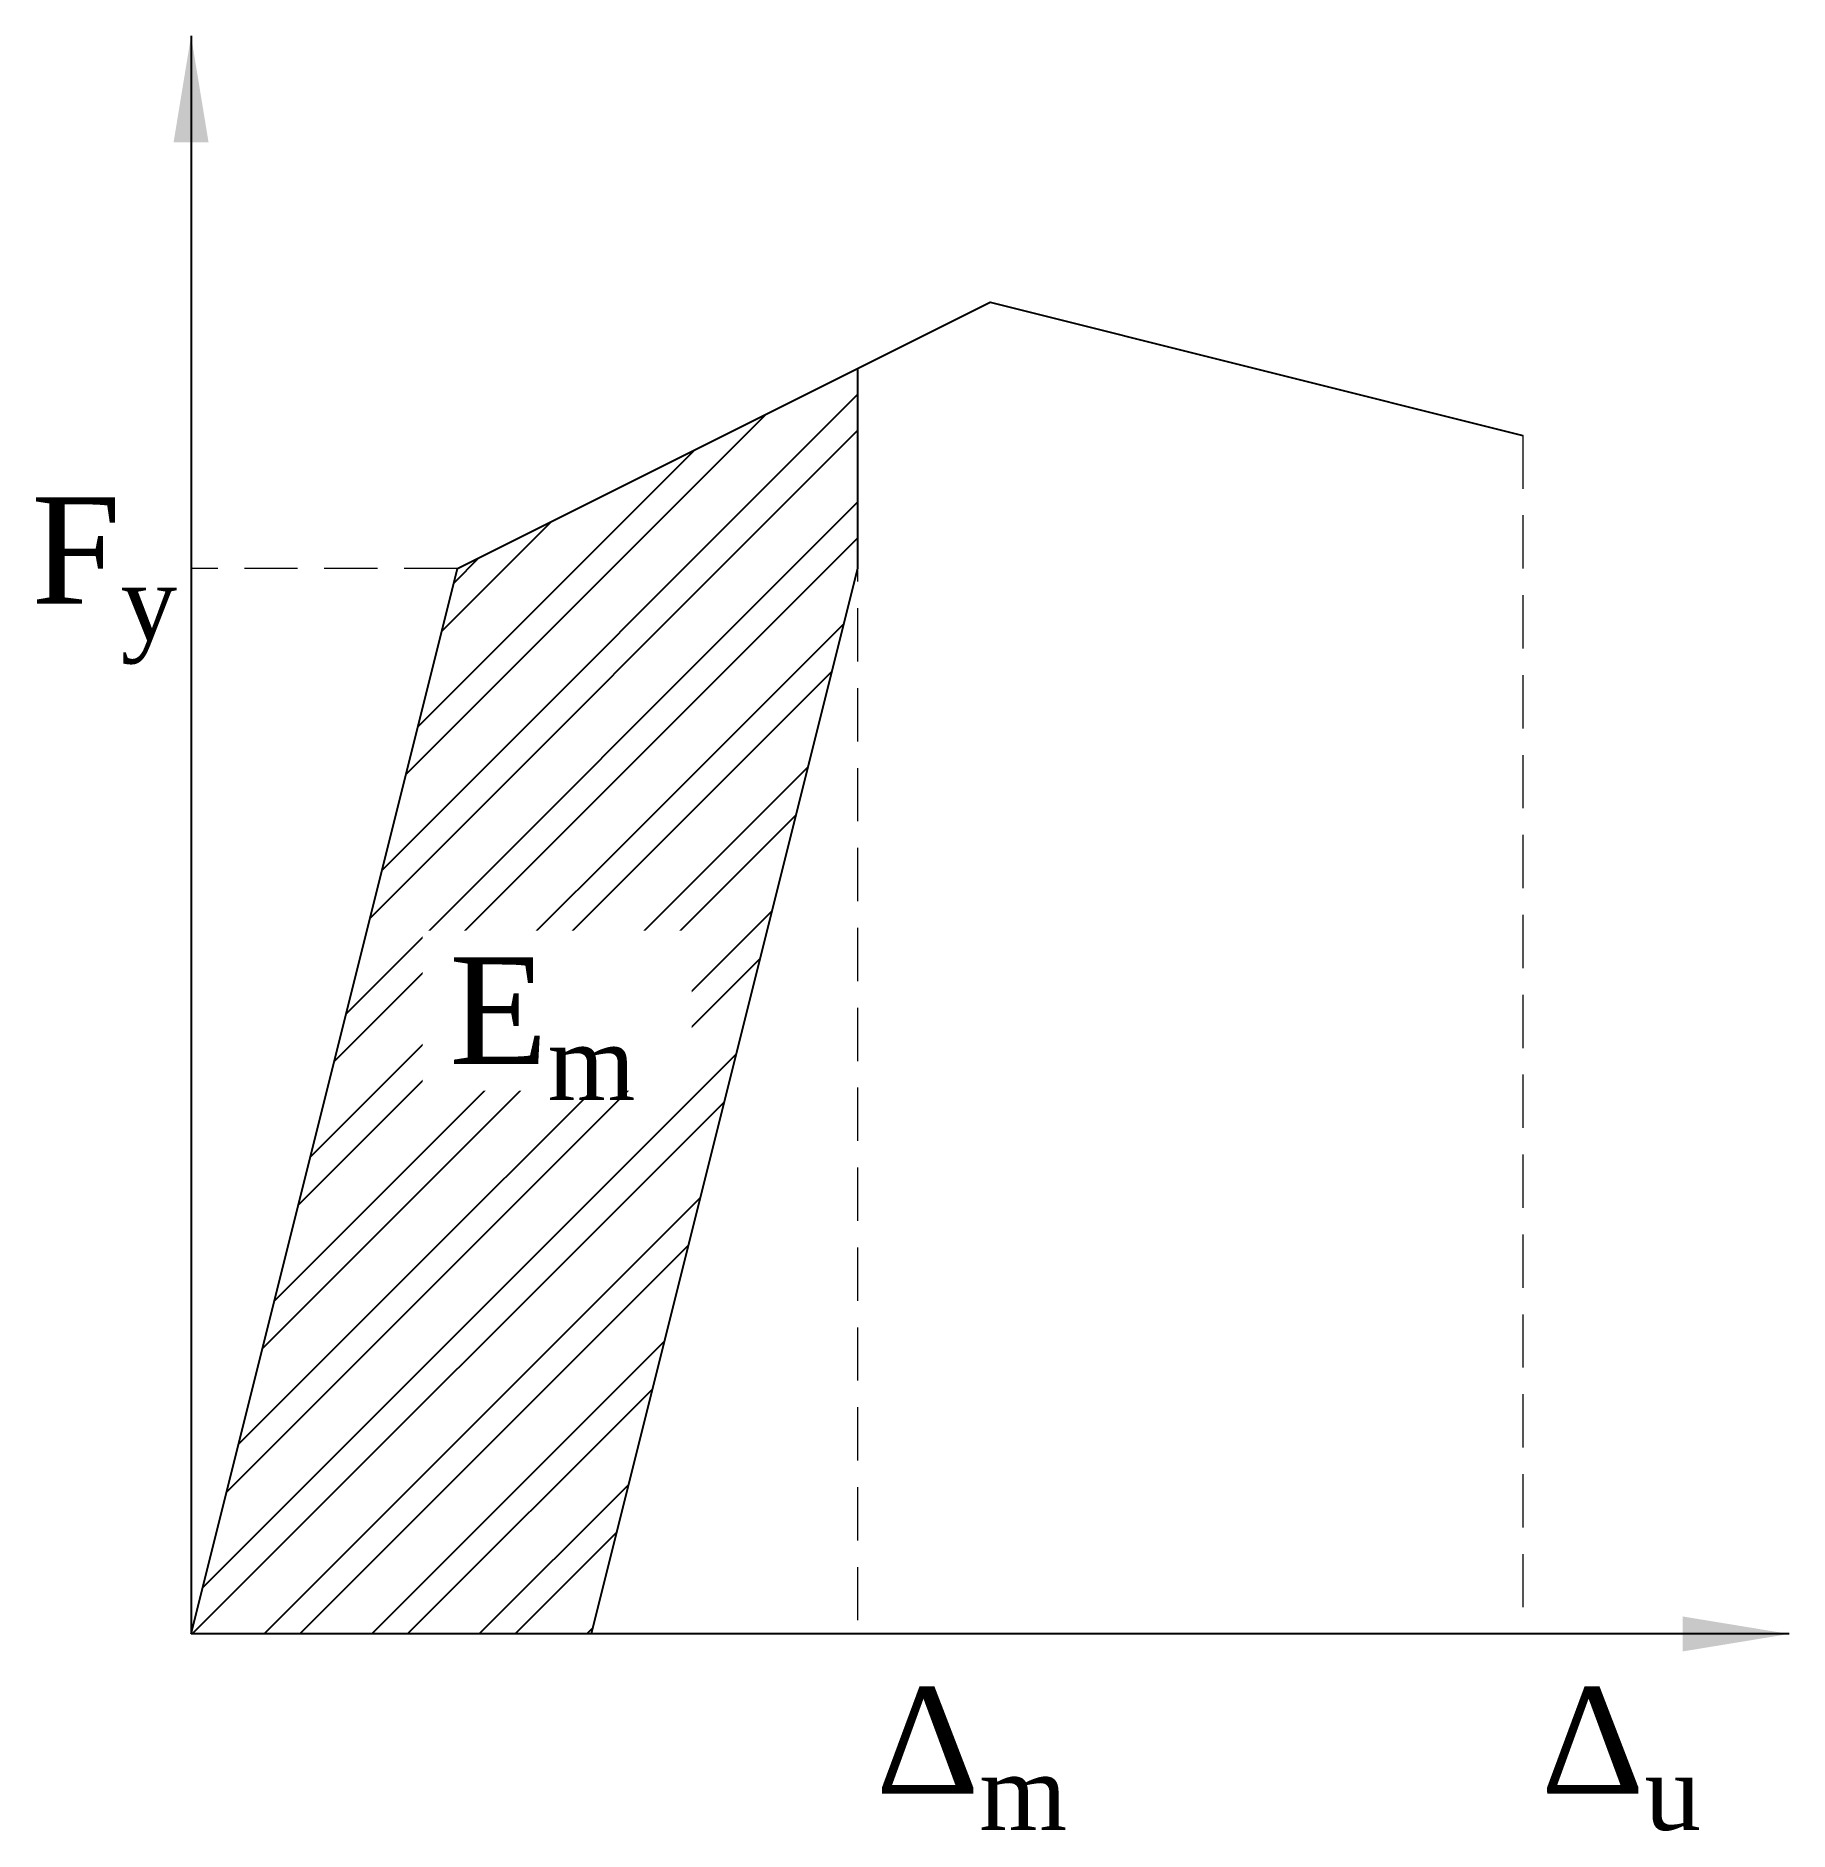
# Model space of a CAD drawing. Header units: metres. Extents: x -146 to 1500, y -185 to 1500.
import ezdxf

# ---------------------------------------------------------------- set-up
doc = ezdxf.new("R2010")
doc.units = ezdxf.units.M
doc.linetypes.add('DASHED', pattern=[0.75, 0.5, -0.25])
doc.styles.get("Standard").update_dxf_attribs({"font": 'simplex.shx'})
doc.styles.add('Times New Roman', font='times.ttf')
doc.dimstyles.get("Standard").update_dxf_attribs({"dimtxt": 0.18, "dimasz": 0.18, "dimexe": 0.18, "dimexo": 0.0625, "dimgap": 0.09, "dimtad": 0, "dimtih": 1, "dimtoh": 1, "dimdec": 4, "dimzin": 0, "dimdsep": 46, "dimtxsty": 'Standard', "dimcen": 0.09, "dimadec": 0, "dimazin": 0, "dimtfac": 1, "dimtdec": 4, "dimtofl": 0, "dimtmove": 0, "dimatfit": 3, "dimfxl": 1, "dimtolj": 1, "dimtzin": 0, "dimarcsym": 0})

msp = doc.modelspace()

# ---------------------------------------------------------------- hatches: boundary and pattern name
h = msp.add_hatch()
h.set_pattern_fill('ANSI32', color=2, scale=7.5)
h.set_pattern_definition([(45, (-1750, 0), (-50.514, 50.514), []), (45, (-1716.324, 0), (-50.514, 50.514), [])])
h.paths.add_polyline_path([(0, 0), (375.6, 0), (625.6, 1000), (625.6, 1187.8), (250, 1000)])

# ---------------------------------------------------------------- linework, layer by layer
at = {"color": 1, "linetype": 'DASHED', "lineweight": 20, "ltscale": 100}
for p, q in [((625.6, 1187.8), (625.6, 0)), ((1250, 1125), (1250, 0)), ((250, 1000), (0, 1000))]:
    msp.add_line(p, q, dxfattribs=at)
at = {"color": 3}
msp.add_lwpolyline([(0, 0), (250, 1000), (750, 1250), (1250, 1125)], dxfattribs=at)
at = {"color": 2, "flags": 128}
msp.add_lwpolyline([(0, 0), (250, 1000), (625.6, 1187.8), (625.6, 1000), (375.6, 0)], close=True, dxfattribs=at)

# ---------------------------------------------------------------- texts
at = {"char_height": 100, "style": 'Times New Roman'}
for s, insert, attachment_point in [('\\A1;F{\\H0.7x;\\S^ y;}', (-150, 1000), 4), ('\\A1;Δ{\\H0.7x;\\S^ m;}', (642.8, -50), 1), ('\\A1;Δ{\\H0.7x;\\S^ u;}', (1267.1, -50), 1)]:
    msp.add_mtext_dynamic_manual_height_columns(s, width=172.691, gutter_width=1, heights=[0.2], dxfattribs=dict(at, insert=insert, attachment_point=attachment_point))

# ---------------------------------------------------------------- leaders
at = {"color": 1}
for points in [[(0, 1500), (0, 0)], [(1500, 0), (0, 0)]]:
    msp.add_leader(points, dimstyle='Standard', override={"dimasz": 100}, dxfattribs=at)

# ---------------------------------------------------------------- next in the draw order: texts
at = {"insert": (242.5, 635.1), "char_height": 100, "attachment_point": 1, "style": 'Times New Roman', "bg_fill": 3, "box_fill_scale": 1.25, "bg_fill_color": 256, "bg_fill_transparency": 0}
msp.add_mtext_dynamic_manual_height_columns('\\A1;{\\C1;E\\H0.7x;\\S^ m;}', width=202.391, gutter_width=1, heights=[0.187], dxfattribs=at)

doc.saveas('drawing.dxf')
